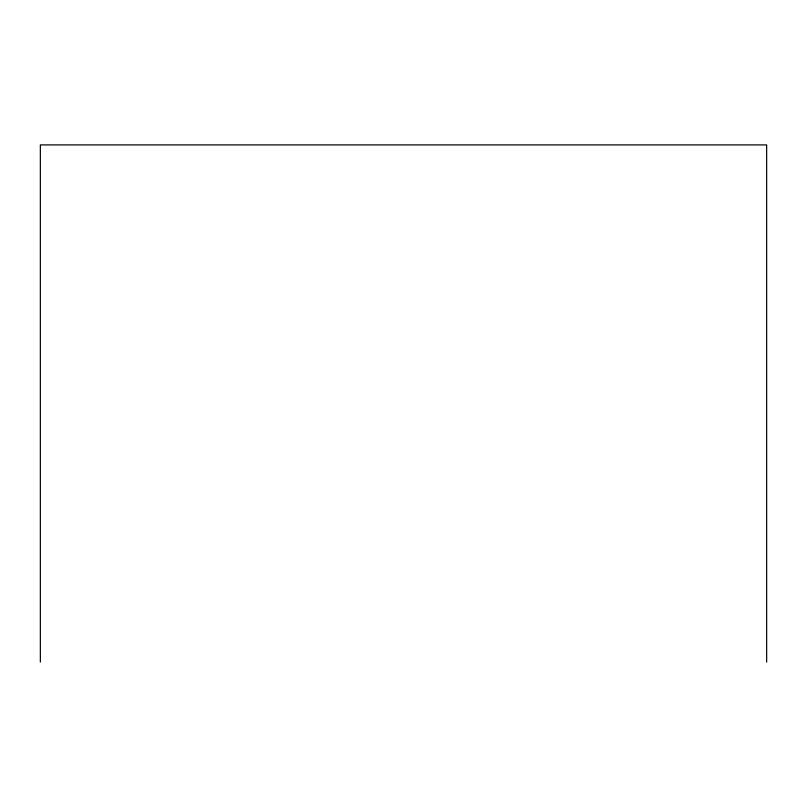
<?xml version="1.0" encoding="UTF-8"?>
<svg xmlns="http://www.w3.org/2000/svg" width="807" height="807" viewBox="0 0 807 807"><rect width="100%" height="100%" fill="white"/><g stroke="black" fill="none" stroke-linecap="round" stroke-linejoin="round"><path stroke-width="1.21" d="M766.65 662.093L766.65 144.907L40.35 144.907L40.35 662.093"/></g></svg>
